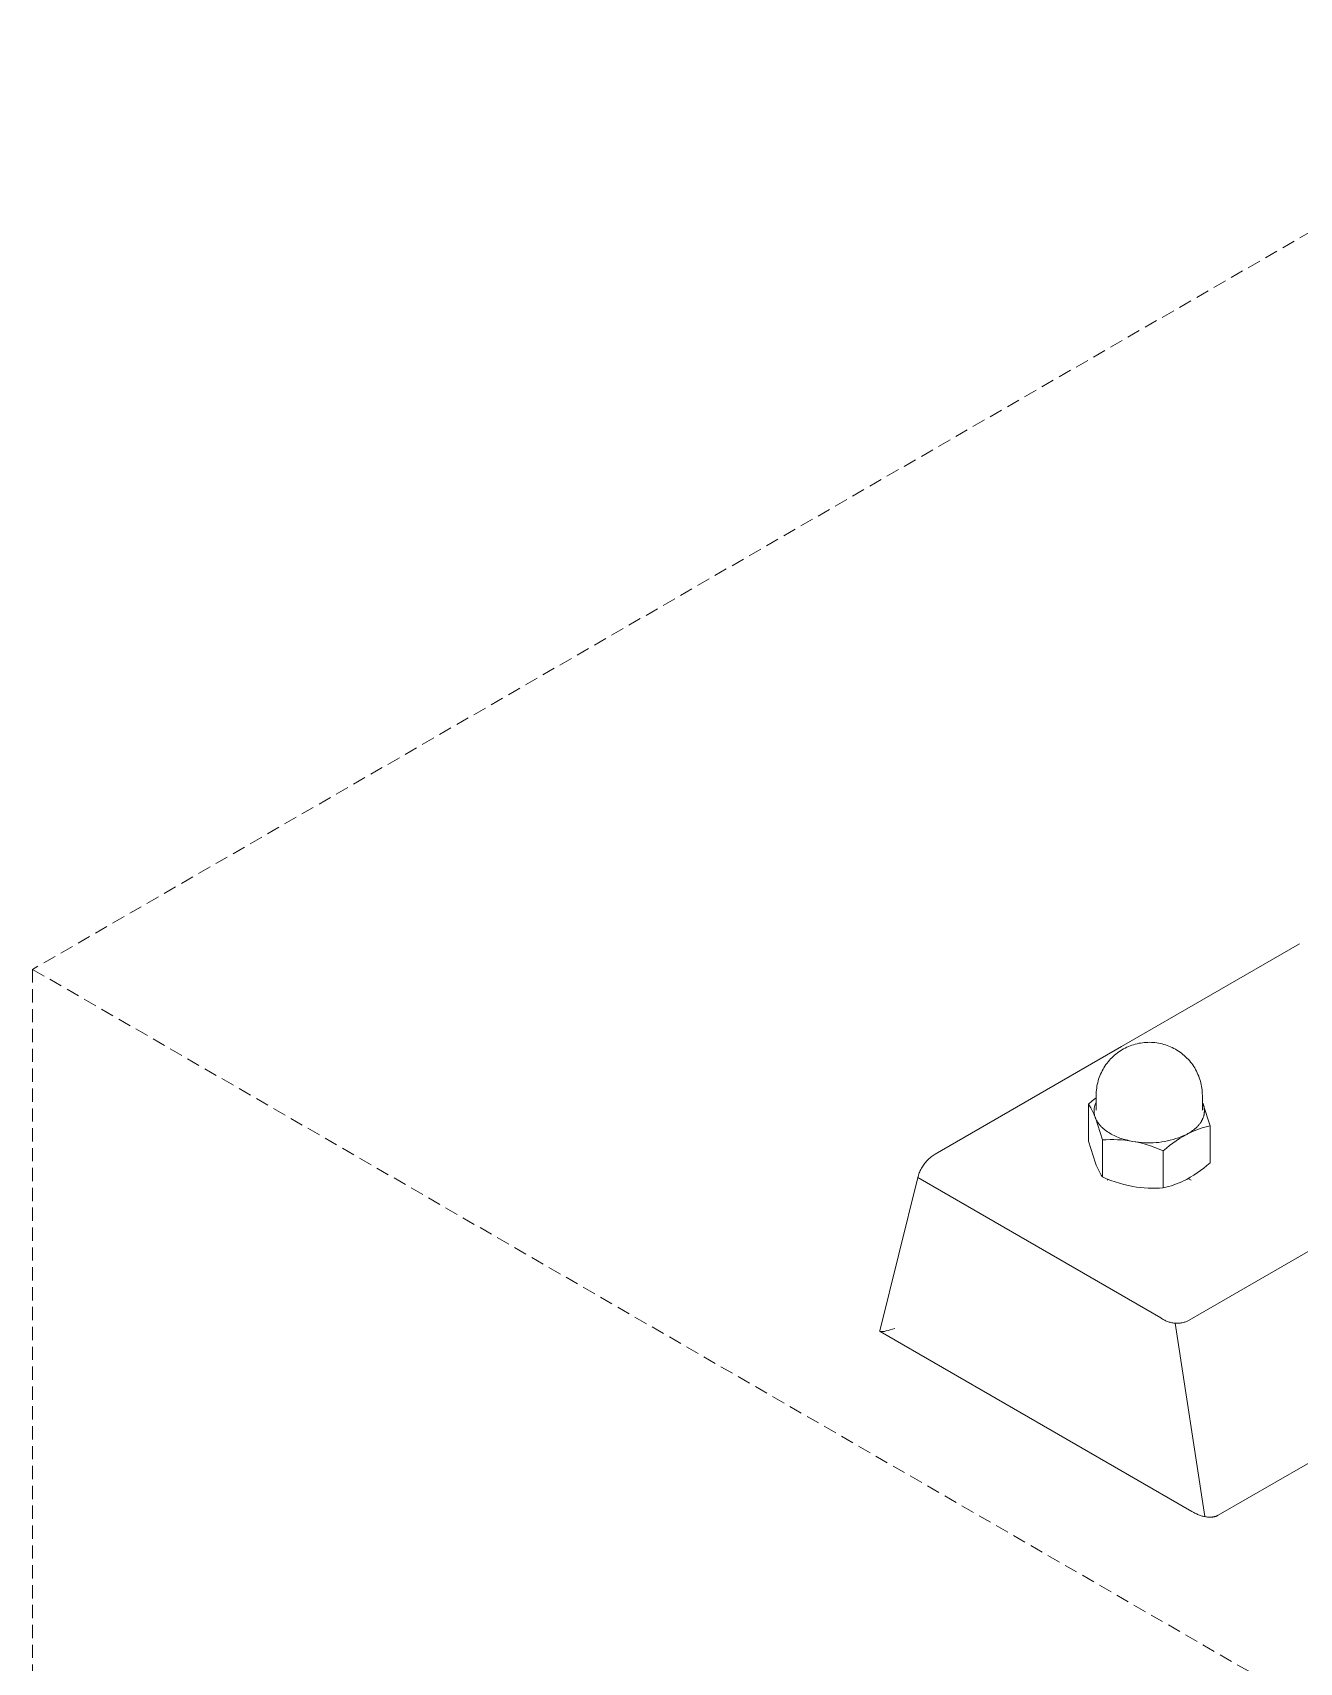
# Model space of a CAD drawing. Header units: millimetres. Extents: x -67 to 4862, y -244 to 3199.
# Drawn here: x 3713.9 to 3835.4, y 955.4 to 1111.6 of the extents above; entities that cross this region are included whole.
import ezdxf

# ---------------------------------------------------------------- set-up
doc = ezdxf.new("R2010")
doc.units = ezdxf.units.MM
doc.linetypes.add('HIDDEN', pattern=[1.905, 1.27, -0.635])
doc.layers.add('ZANO_R', color=7, linetype='Continuous', lineweight=0)
doc.layers.add('ZANO_R_przerywana', color=7, linetype='HIDDEN', lineweight=0)

msp = doc.modelspace()

# ---------------------------------------------------------------- linework, layer by layer
at = {"layer": 'ZANO_R'}
for p, q in [((3818.32, 1014.4), (3835.38, 1024.25)), ((3800.48, 1004.1), (3818.32, 1014.4)), ((3818.67, 1014.26), (3818.83, 1014.34)), ((3818.83, 1014.34), (3818.99, 1014.41)), ((3818.99, 1014.41), (3819.15, 1014.47)), ((3819.15, 1014.47), (3819.31, 1014.53)), ((3819.31, 1014.53), (3819.48, 1014.59)), ((3819.48, 1014.59), (3819.65, 1014.64)), ((3819.65, 1014.64), (3819.82, 1014.68)), ((3819.82, 1014.68), (3819.99, 1014.72)), ((3819.99, 1014.72), (3820.16, 1014.75)), ((3820.16, 1014.75), (3820.33, 1014.77)), ((3820.33, 1014.77), (3820.5, 1014.79)), ((3820.5, 1014.79), (3820.68, 1014.81)), ((3820.68, 1014.81), (3820.85, 1014.81)), ((3820.85, 1014.81), (3821.02, 1014.82)), ((3821.02, 1014.82), (3821.2, 1014.81)), ((3821.2, 1014.81), (3821.37, 1014.8)), ((3821.37, 1014.8), (3821.54, 1014.79)), ((3821.54, 1014.79), (3821.71, 1014.76)), ((3821.71, 1014.76), (3821.88, 1014.74)), ((3821.88, 1014.74), (3822.05, 1014.7)), ((3822.05, 1014.7), (3822.22, 1014.66)), ((3822.22, 1014.66), (3822.39, 1014.62)), ((3822.39, 1014.62), (3822.56, 1014.57)), ((3822.56, 1014.57), (3822.72, 1014.51)), ((3822.72, 1014.51), (3822.88, 1014.45)), ((3822.88, 1014.45), (3823.04, 1014.38)), ((3823.04, 1014.38), (3823.2, 1014.31)), ((3823.2, 1014.31), (3823.35, 1014.23)), ((3816.84, 1012.68), (3816.95, 1012.82)), ((3816.95, 1012.82), (3817.05, 1012.95)), ((3817.05, 1012.95), (3817.17, 1013.09)), ((3817.17, 1013.09), (3817.28, 1013.22)), ((3817.28, 1013.22), (3817.41, 1013.34)), ((3817.41, 1013.34), (3817.53, 1013.46)), ((3817.53, 1013.46), (3817.66, 1013.58)), ((3817.66, 1013.58), (3817.8, 1013.69)), ((3817.8, 1013.69), (3817.93, 1013.8)), ((3817.93, 1013.8), (3818.08, 1013.9)), ((3818.08, 1013.9), (3818.22, 1014)), ((3818.22, 1014), (3818.37, 1014.09)), ((3818.37, 1014.09), (3818.52, 1014.18)), ((3818.52, 1014.18), (3818.67, 1014.26)), ((3823.35, 1014.23), (3823.51, 1014.15)), ((3823.51, 1014.15), (3823.65, 1014.06)), ((3823.65, 1014.06), (3823.8, 1013.97)), ((3823.8, 1013.97), (3823.94, 1013.87)), ((3823.94, 1013.87), (3824.08, 1013.77)), ((3824.08, 1013.77), (3824.22, 1013.66)), ((3824.22, 1013.66), (3824.35, 1013.55)), ((3824.35, 1013.55), (3824.48, 1013.43)), ((3824.48, 1013.43), (3824.6, 1013.31)), ((3824.6, 1013.31), (3824.72, 1013.19)), ((3824.72, 1013.19), (3824.84, 1013.06)), ((3824.84, 1013.06), (3824.95, 1012.92)), ((3824.95, 1012.92), (3825.06, 1012.79)), ((3825.06, 1012.79), (3825.16, 1012.65)), ((3816.09, 1011.11), (3816.14, 1011.28)), ((3816.14, 1011.28), (3816.2, 1011.44)), ((3816.2, 1011.44), (3816.26, 1011.6)), ((3816.26, 1011.6), (3816.33, 1011.77)), ((3816.33, 1011.77), (3816.4, 1011.92)), ((3816.4, 1011.92), (3816.48, 1012.08)), ((3816.48, 1012.08), (3816.56, 1012.23)), ((3816.56, 1012.23), (3816.65, 1012.38)), ((3816.65, 1012.38), (3816.74, 1012.53)), ((3816.74, 1012.53), (3816.84, 1012.68)), ((3825.16, 1012.65), (3825.25, 1012.5)), ((3825.25, 1012.5), (3825.35, 1012.36)), ((3825.35, 1012.36), (3825.43, 1012.21)), ((3825.43, 1012.21), (3825.51, 1012.05)), ((3825.51, 1012.05), (3825.59, 1011.9)), ((3825.59, 1011.9), (3825.66, 1011.74)), ((3825.66, 1011.74), (3825.73, 1011.58)), ((3825.73, 1011.58), (3825.79, 1011.42)), ((3825.79, 1011.42), (3825.84, 1011.26)), ((3825.84, 1011.26), (3825.89, 1011.09)), ((3815.9, 1009.73), (3815.91, 1009.9)), ((3815.9, 1008.31), (3815.9, 1009.73)), ((3815.91, 1010.08), (3815.93, 1010.25)), ((3815.91, 1009.9), (3815.91, 1010.08)), ((3815.93, 1010.25), (3815.95, 1010.43)), ((3815.95, 1010.43), (3815.98, 1010.6)), ((3815.98, 1010.6), (3816.01, 1010.77)), ((3816.01, 1010.77), (3816.05, 1010.94)), ((3816.05, 1010.94), (3816.09, 1011.11)), ((3825.89, 1011.09), (3825.93, 1010.92)), ((3825.93, 1010.92), (3825.97, 1010.76)), ((3825.97, 1010.76), (3826, 1010.59)), ((3826, 1010.59), (3826.03, 1010.42)), ((3826.03, 1010.42), (3826.05, 1010.25)), ((3826.05, 1010.25), (3826.06, 1010.07)), ((3826.06, 1010.07), (3826.07, 1009.9)), ((3826.07, 1009.9), (3826.08, 1009.73)), ((3826.08, 1009.73), (3826.08, 1008.31)), ((3815.16, 1008.9), (3815.52, 1009.2)), ((3815.27, 1008.72), (3815.16, 1008.9)), ((3815.16, 1005.35), (3815.16, 1008.9)), ((3815.38, 1008.53), (3815.27, 1008.72)), ((3815.48, 1008.34), (3815.38, 1008.53)), ((3815.58, 1008.15), (3815.48, 1008.34)), ((3815.52, 1009.2), (3815.9, 1009.5)), ((3815.67, 1007.96), (3815.58, 1008.15)), ((3815.71, 1008.42), (3815.7, 1008.36)), ((3815.7, 1008.36), (3815.7, 1008.29)), ((3815.7, 1008.29), (3815.7, 1008.23)), ((3815.7, 1008.23), (3815.7, 1008.17)), ((3815.7, 1008.17), (3815.7, 1008.11)), ((3815.7, 1008.11), (3815.71, 1008.04)), ((3815.72, 1008.48), (3815.71, 1008.42)), ((3815.74, 1008.6), (3815.72, 1008.54)), ((3815.72, 1008.54), (3815.72, 1008.48)), ((3815.75, 1008.66), (3815.74, 1008.6)), ((3815.77, 1008.72), (3815.75, 1008.66)), ((3815.78, 1008.78), (3815.77, 1008.72)), ((3815.8, 1008.84), (3815.78, 1008.78)), ((3815.82, 1008.9), (3815.8, 1008.84)), ((3815.85, 1008.96), (3815.82, 1008.9)), ((3815.87, 1009.02), (3815.85, 1008.96)), ((3815.9, 1009.07), (3815.87, 1009.02)), ((3826.08, 1009.09), (3826.13, 1008.95)), ((3826.1, 1009.02), (3826.08, 1009.07)), ((3826.13, 1008.96), (3826.1, 1009.02)), ((3826.15, 1008.91), (3826.13, 1008.96)), ((3826.17, 1008.86), (3826.15, 1008.91)), ((3826.17, 1008.86), (3826.82, 1006.8)), ((3826.18, 1008.81), (3826.17, 1008.86)), ((3826.2, 1008.76), (3826.18, 1008.81)), ((3826.21, 1008.72), (3826.2, 1008.76)), ((3826.23, 1008.67), (3826.21, 1008.72)), ((3826.24, 1008.62), (3826.23, 1008.67)), ((3826.25, 1008.57), (3826.24, 1008.62)), ((3826.26, 1008.52), (3826.25, 1008.57)), ((3826.26, 1008.47), (3826.26, 1008.52)), ((3826.27, 1008.43), (3826.26, 1008.47)), ((3826.27, 1008.38), (3826.27, 1008.43)), ((3826.28, 1008.33), (3826.27, 1008.38)), ((3826.27, 1008.08), (3826.28, 1008.13)), ((3826.27, 1008.03), (3826.27, 1008.08)), ((3826.28, 1008.28), (3826.28, 1008.33)), ((3826.28, 1008.23), (3826.28, 1008.28)), ((3826.28, 1008.18), (3826.28, 1008.23)), ((3826.28, 1008.13), (3826.28, 1008.18)), ((3815.75, 1007.76), (3815.67, 1007.96)), ((3815.71, 1008.04), (3815.72, 1007.98)), ((3815.72, 1007.98), (3815.73, 1007.92)), ((3815.73, 1007.92), (3815.74, 1007.86)), ((3815.74, 1007.86), (3815.75, 1007.8)), ((3815.75, 1007.8), (3815.77, 1007.74)), ((3815.83, 1007.56), (3815.75, 1007.76)), ((3815.77, 1007.74), (3815.79, 1007.68)), ((3815.79, 1007.68), (3815.81, 1007.62)), ((3815.81, 1007.62), (3815.83, 1007.56)), ((3816.5, 1005.46), (3815.83, 1007.56)), ((3815.83, 1007.56), (3815.85, 1007.52)), ((3815.85, 1007.52), (3815.87, 1007.47)), ((3815.87, 1007.47), (3815.89, 1007.42)), ((3815.89, 1007.42), (3815.91, 1007.38)), ((3815.91, 1007.38), (3815.94, 1007.33)), ((3815.94, 1007.33), (3815.96, 1007.28)), ((3815.96, 1007.28), (3815.99, 1007.24)), ((3815.99, 1007.24), (3816.02, 1007.19)), ((3816.02, 1007.19), (3816.05, 1007.14)), ((3816.05, 1007.14), (3816.08, 1007.1)), ((3816.08, 1007.1), (3816.11, 1007.05)), ((3816.11, 1007.05), (3816.14, 1007.01)), ((3816.14, 1007.01), (3816.18, 1006.96)), ((3816.18, 1006.96), (3816.22, 1006.92)), ((3816.22, 1006.92), (3816.25, 1006.87)), ((3816.25, 1006.87), (3816.29, 1006.83)), ((3816.29, 1006.83), (3816.34, 1006.78)), ((3816.34, 1006.78), (3816.38, 1006.74)), ((3816.38, 1006.74), (3816.42, 1006.69)), ((3816.42, 1006.69), (3816.47, 1006.65)), ((3816.47, 1006.65), (3816.51, 1006.61)), ((3816.51, 1006.61), (3816.56, 1006.56)), ((3816.56, 1006.56), (3816.61, 1006.52)), ((3816.61, 1006.52), (3816.66, 1006.48)), ((3825.25, 1006.43), (3825.35, 1006.51)), ((3825.35, 1006.51), (3825.4, 1006.55)), ((3825.4, 1006.55), (3825.45, 1006.59)), ((3825.45, 1006.59), (3825.5, 1006.63)), ((3825.5, 1006.63), (3825.54, 1006.68)), ((3825.54, 1006.68), (3825.58, 1006.72)), ((3825.8, 1006.52), (3825.55, 1006.43)), ((3825.58, 1006.72), (3825.63, 1006.76)), ((3825.63, 1006.76), (3825.67, 1006.81)), ((3825.67, 1006.81), (3825.71, 1006.85)), ((3825.71, 1006.85), (3825.75, 1006.9)), ((3825.75, 1006.9), (3825.79, 1006.95)), ((3825.79, 1006.95), (3825.82, 1006.99)), ((3826.05, 1006.6), (3825.8, 1006.52)), ((3825.82, 1006.99), (3825.86, 1007.04)), ((3825.86, 1007.04), (3825.89, 1007.09)), ((3825.89, 1007.09), (3825.92, 1007.13)), ((3825.92, 1007.13), (3825.96, 1007.18)), ((3825.96, 1007.18), (3825.99, 1007.23)), ((3825.99, 1007.23), (3826.01, 1007.28)), ((3826.01, 1007.28), (3826.04, 1007.33)), ((3826.04, 1007.33), (3826.07, 1007.38)), ((3826.31, 1006.68), (3826.05, 1006.6)), ((3826.07, 1007.38), (3826.09, 1007.42)), ((3826.09, 1007.42), (3826.11, 1007.47)), ((3826.11, 1007.47), (3826.13, 1007.52)), ((3826.13, 1007.52), (3826.15, 1007.57)), ((3826.15, 1007.57), (3826.17, 1007.62)), ((3826.17, 1007.62), (3826.19, 1007.67)), ((3826.19, 1007.67), (3826.21, 1007.72)), ((3826.21, 1007.72), (3826.22, 1007.77)), ((3826.22, 1007.77), (3826.23, 1007.82)), ((3826.23, 1007.82), (3826.24, 1007.87)), ((3826.24, 1007.87), (3826.25, 1007.92)), ((3826.25, 1007.92), (3826.26, 1007.97)), ((3826.26, 1007.97), (3826.27, 1008.03)), ((3826.56, 1006.74), (3826.31, 1006.68)), ((3826.82, 1006.8), (3826.56, 1006.74)), ((3826.82, 1003.25), (3826.82, 1006.8)), ((3815.83, 1003.24), (3815.16, 1005.35)), ((3816.87, 1005.48), (3816.5, 1005.46)), ((3816.5, 1005.46), (3816.5, 1001.91)), ((3816.66, 1006.48), (3816.76, 1006.4)), ((3816.76, 1006.4), (3816.87, 1006.32)), ((3816.87, 1006.32), (3816.98, 1006.24)), ((3817.23, 1005.49), (3816.87, 1005.48)), ((3816.98, 1006.24), (3817.1, 1006.16)), ((3817.1, 1006.16), (3817.22, 1006.09)), ((3817.22, 1006.09), (3817.35, 1006.02)), ((3817.6, 1005.49), (3817.23, 1005.49)), ((3817.35, 1006.02), (3817.48, 1005.95)), ((3817.48, 1005.95), (3817.62, 1005.88)), ((3817.96, 1005.48), (3817.6, 1005.49)), ((3817.62, 1005.88), (3817.75, 1005.82)), ((3817.75, 1005.82), (3817.89, 1005.76)), ((3817.89, 1005.76), (3818.04, 1005.7)), ((3818.33, 1005.45), (3817.96, 1005.48)), ((3818.04, 1005.7), (3818.18, 1005.64)), ((3818.18, 1005.64), (3818.33, 1005.59)), ((3818.33, 1005.59), (3818.48, 1005.54)), ((3818.69, 1005.42), (3818.33, 1005.45)), ((3818.48, 1005.54), (3818.64, 1005.5)), ((3818.64, 1005.5), (3818.79, 1005.46)), ((3819.06, 1005.37), (3818.69, 1005.42)), ((3818.79, 1005.46), (3818.95, 1005.42)), ((3818.95, 1005.42), (3819.1, 1005.38)), ((3819.42, 1005.32), (3819.06, 1005.37)), ((3819.1, 1005.38), (3819.26, 1005.35)), ((3819.26, 1005.35), (3819.42, 1005.32)), ((3819.85, 1005.23), (3819.42, 1005.32)), ((3819.42, 1005.32), (3819.69, 1005.27)), ((3819.69, 1005.27), (3819.97, 1005.23)), ((3820.27, 1005.13), (3819.85, 1005.23)), ((3819.97, 1005.23), (3820.24, 1005.2)), ((3820.24, 1005.2), (3820.52, 1005.18)), ((3820.69, 1005.01), (3820.27, 1005.13)), ((3820.52, 1005.18), (3820.8, 1005.17)), ((3821.11, 1004.88), (3820.69, 1005.01)), ((3820.8, 1005.17), (3821.08, 1005.17)), ((3821.08, 1005.17), (3821.36, 1005.18)), ((3821.36, 1005.18), (3821.64, 1005.2)), ((3821.64, 1005.2), (3821.91, 1005.22)), ((3821.91, 1005.22), (3822.19, 1005.26)), ((3822.19, 1005.26), (3822.46, 1005.3)), ((3822.46, 1005.3), (3822.74, 1005.36)), ((3822.74, 1005.36), (3823.01, 1005.42)), ((3823.25, 1005.14), (3822.94, 1004.91)), ((3823.01, 1005.42), (3823.28, 1005.49)), ((3823.57, 1005.37), (3823.25, 1005.14)), ((3823.28, 1005.49), (3823.54, 1005.58)), ((3823.54, 1005.58), (3823.81, 1005.67)), ((3823.9, 1005.59), (3823.57, 1005.37)), ((3823.81, 1005.67), (3824.07, 1005.77)), ((3824.24, 1005.79), (3823.9, 1005.59)), ((3824.07, 1005.77), (3824.32, 1005.87)), ((3824.58, 1005.99), (3824.24, 1005.79)), ((3824.32, 1005.87), (3824.58, 1005.99)), ((3824.81, 1006.11), (3824.58, 1005.99)), ((3824.58, 1005.99), (3824.7, 1006.06)), ((3824.7, 1006.06), (3824.82, 1006.12)), ((3825.06, 1006.22), (3824.81, 1006.11)), ((3824.82, 1006.12), (3824.93, 1006.2)), ((3824.93, 1006.2), (3825.04, 1006.27)), ((3825.04, 1006.27), (3825.15, 1006.35)), ((3825.3, 1006.33), (3825.06, 1006.22)), ((3825.15, 1006.35), (3825.25, 1006.43)), ((3825.55, 1006.43), (3825.3, 1006.33)), ((3799.56, 1003.33), (3799.64, 1003.42)), ((3799.64, 1003.42), (3799.72, 1003.51)), ((3799.72, 1003.51), (3799.81, 1003.59)), ((3799.81, 1003.59), (3799.9, 1003.68)), ((3799.9, 1003.68), (3799.99, 1003.75)), ((3799.99, 1003.75), (3800.08, 1003.83)), ((3800.08, 1003.83), (3800.18, 1003.9)), ((3800.18, 1003.9), (3800.28, 1003.97)), ((3800.28, 1003.97), (3800.38, 1004.04)), ((3800.38, 1004.04), (3800.48, 1004.1)), ((3821.52, 1004.73), (3821.11, 1004.88)), ((3821.93, 1004.58), (3821.52, 1004.73)), ((3822.33, 1004.41), (3821.93, 1004.58)), ((3822.63, 1004.66), (3822.33, 1004.41)), ((3822.33, 1000.86), (3822.33, 1004.41)), ((3822.94, 1004.91), (3822.63, 1004.66)), ((3795.16, 987.15), (3798.8, 1001.84)), ((3798.8, 1001.84), (3798.83, 1001.96)), ((3822.1, 988.38), (3798.8, 1001.84)), ((3798.83, 1001.96), (3798.86, 1002.07)), ((3798.86, 1002.07), (3798.9, 1002.19)), ((3798.9, 1002.19), (3798.94, 1002.3)), ((3798.94, 1002.3), (3798.99, 1002.41)), ((3798.99, 1002.41), (3799.04, 1002.52)), ((3799.04, 1002.52), (3799.09, 1002.63)), ((3799.09, 1002.63), (3799.15, 1002.74)), ((3799.15, 1002.74), (3799.21, 1002.84)), ((3799.21, 1002.84), (3799.27, 1002.94)), ((3799.27, 1002.94), (3799.34, 1003.04)), ((3799.34, 1003.04), (3799.41, 1003.14)), ((3799.41, 1003.14), (3799.48, 1003.24)), ((3799.48, 1003.24), (3799.56, 1003.33)), ((3815.91, 1003.04), (3815.83, 1003.24)), ((3815.99, 1002.85), (3815.91, 1003.04)), ((3816.08, 1002.65), (3815.99, 1002.85)), ((3816.18, 1002.46), (3816.08, 1002.65)), ((3816.28, 1002.27), (3816.18, 1002.46)), ((3816.39, 1002.09), (3816.28, 1002.27)), ((3816.5, 1001.91), (3816.39, 1002.09)), ((3816.5, 1001.91), (3816.9, 1001.74)), ((3824.58, 1001.67), (3824.92, 1001.87)), ((3824.92, 1001.87), (3825.25, 1002.07)), ((3825.25, 1002.07), (3825.58, 1002.29)), ((3825.58, 1002.29), (3825.9, 1002.51)), ((3825.9, 1002.51), (3826.22, 1002.75)), ((3826.22, 1002.75), (3826.52, 1003)), ((3826.52, 1003), (3826.82, 1003.25)), ((3816.9, 1001.74), (3817.31, 1001.58)), ((3817.09, 1001.67), (3816.96, 1001.59)), ((3817.31, 1001.58), (3817.72, 1001.44)), ((3817.72, 1001.44), (3818.14, 1001.31)), ((3818.14, 1001.31), (3818.56, 1001.19)), ((3818.56, 1001.19), (3818.99, 1001.09)), ((3818.99, 1001.09), (3819.42, 1001)), ((3819.42, 1001), (3819.78, 1000.94)), ((3819.78, 1000.94), (3820.14, 1000.89)), ((3820.14, 1000.89), (3820.51, 1000.86)), ((3820.51, 1000.86), (3820.87, 1000.84)), ((3820.87, 1000.84), (3821.24, 1000.83)), ((3821.24, 1000.83), (3821.6, 1000.83)), ((3821.6, 1000.83), (3821.97, 1000.84)), ((3821.97, 1000.84), (3822.33, 1000.86)), ((3822.33, 1000.86), (3822.59, 1000.92)), ((3822.59, 1000.92), (3822.85, 1000.98)), ((3822.85, 1000.98), (3823.11, 1001.06)), ((3823.11, 1001.06), (3823.36, 1001.14)), ((3823.36, 1001.14), (3823.61, 1001.23)), ((3823.61, 1001.23), (3823.86, 1001.33)), ((3823.86, 1001.33), (3824.1, 1001.43)), ((3824.1, 1001.43), (3824.34, 1001.55)), ((3824.34, 1001.55), (3824.58, 1001.67)), ((3824.73, 1001.75), (3825.02, 1001.59)), ((3842.43, 998.35), (3824.59, 988.05)), ((3822.16, 988.34), (3822.09, 988.39)), ((3822.24, 988.29), (3822.16, 988.34)), ((3822.31, 988.24), (3822.24, 988.29)), ((3822.39, 988.2), (3822.31, 988.24)), ((3822.47, 988.16), (3822.39, 988.2)), ((3822.56, 988.12), (3822.47, 988.16)), ((3822.64, 988.08), (3822.56, 988.12)), ((3822.72, 988.05), (3822.64, 988.08)), ((3822.81, 988.02), (3822.72, 988.05)), ((3822.9, 987.99), (3822.81, 988.02)), ((3822.98, 987.97), (3822.9, 987.99)), ((3823.07, 987.95), (3822.98, 987.97)), ((3823.16, 987.93), (3823.07, 987.95)), ((3823.25, 987.91), (3823.16, 987.93)), ((3823.34, 987.9), (3823.25, 987.91)), ((3823.43, 987.89), (3823.34, 987.9)), ((3823.52, 987.89), (3823.43, 987.89)), ((3823.47, 987.88), (3826.33, 969.33)), ((3823.61, 987.88), (3823.52, 987.89)), ((3823.7, 987.88), (3823.61, 987.88)), ((3823.79, 987.89), (3823.7, 987.88)), ((3823.88, 987.89), (3823.79, 987.89)), ((3823.97, 987.9), (3823.88, 987.89)), ((3824.06, 987.91), (3823.97, 987.9)), ((3824.15, 987.93), (3824.06, 987.91)), ((3824.24, 987.95), (3824.15, 987.93)), ((3824.33, 987.97), (3824.24, 987.95)), ((3824.41, 987.99), (3824.33, 987.97)), ((3824.5, 988.02), (3824.41, 987.99)), ((3824.59, 988.05), (3824.5, 988.02)), ((3795.16, 987.15), (3795.16, 987.15)), ((3795.16, 987.15), (3795.16, 987.15)), ((3795.16, 987.15), (3795.16, 987.14)), ((3795.16, 987.15), (3795.16, 987.15)), ((3795.16, 987.15), (3795.16, 987.15)), ((3795.16, 987.15), (3795.16, 987.14)), ((3795.16, 987.14), (3795.16, 987.14)), ((3795.16, 987.14), (3795.16, 987.14)), ((3795.16, 987.14), (3795.16, 987.14)), ((3795.16, 987.14), (3795.16, 987.14)), ((3795.16, 987.14), (3795.16, 987.13)), ((3795.16, 987.14), (3795.16, 987.14)), ((3795.16, 987.14), (3795.16, 987.14)), ((3795.16, 987.14), (3795.16, 987.14)), ((3795.16, 987.14), (3795.16, 987.14)), ((3795.16, 987.14), (3795.16, 987.13)), ((3795.16, 987.13), (3795.16, 987.13)), ((3795.16, 987.13), (3795.16, 987.13)), ((3795.16, 987.13), (3795.16, 987.13)), ((3795.16, 987.13), (3795.16, 987.13)), ((3795.16, 987.13), (3795.16, 987.13)), ((3795.16, 987.13), (3795.16, 987.13)), ((3795.16, 987.13), (3795.16, 987.13)), ((3795.16, 987.13), (3795.16, 987.13)), ((3795.16, 987.13), (3795.16, 987.12)), ((3795.16, 987.13), (3795.16, 987.13)), ((3795.16, 987.13), (3795.16, 987.13)), ((3795.16, 987.13), (3795.16, 987.13)), ((3795.16, 987.13), (3795.16, 987.13)), ((3795.16, 987.13), (3795.16, 987.13)), ((3795.16, 987.13), (3795.16, 987.13)), ((3795.16, 987.13), (3795.16, 987.13)), ((3795.16, 987.13), (3795.16, 987.13)), ((3795.16, 987.13), (3795.16, 987.12)), ((3795.16, 987.12), (3795.16, 987.12)), ((3795.16, 987.12), (3795.16, 987.12)), ((3795.16, 987.12), (3795.16, 987.12)), ((3795.16, 987.12), (3795.16, 987.12)), ((3795.16, 987.12), (3795.16, 987.12)), ((3795.16, 987.12), (3795.16, 987.12)), ((3795.16, 987.12), (3795.16, 987.12)), ((3795.16, 987.12), (3795.16, 987.12)), ((3795.16, 987.12), (3795.16, 987.11)), ((3795.16, 987.12), (3795.16, 987.12)), ((3795.16, 987.12), (3795.16, 987.12)), ((3795.16, 987.12), (3795.16, 987.12)), ((3795.16, 987.12), (3795.16, 987.12)), ((3795.16, 987.12), (3795.16, 987.12)), ((3795.16, 987.12), (3795.16, 987.12)), ((3795.16, 987.12), (3795.16, 987.12)), ((3795.16, 987.12), (3795.16, 987.12)), ((3795.16, 987.12), (3795.16, 987.11)), ((3795.16, 987.11), (3795.16, 987.11)), ((3795.16, 987.11), (3795.17, 987.11)), ((3795.16, 987.11), (3795.16, 987.11)), ((3795.16, 987.11), (3795.17, 987.11)), ((3795.17, 987.11), (3795.17, 987.11)), ((3795.17, 987.11), (3795.17, 987.11)), ((3795.17, 987.11), (3795.17, 987.11)), ((3795.17, 987.11), (3795.17, 987.11)), ((3795.17, 987.11), (3795.17, 987.11)), ((3795.17, 987.11), (3795.17, 987.11)), ((3795.17, 987.11), (3795.17, 987.11)), ((3795.17, 987.11), (3795.17, 987.1)), ((3795.17, 987.11), (3795.17, 987.11)), ((3795.17, 987.11), (3795.17, 987.11)), ((3795.17, 987.11), (3795.17, 987.11)), ((3795.17, 987.11), (3795.17, 987.11)), ((3795.17, 987.11), (3795.17, 987.11)), ((3795.17, 987.11), (3795.17, 987.11)), ((3795.17, 987.11), (3795.17, 987.11)), ((3795.17, 987.11), (3795.17, 987.1)), ((3795.17, 987.1), (3795.17, 987.1)), ((3795.17, 987.1), (3795.17, 987.1)), ((3795.17, 987.1), (3795.17, 987.1)), ((3795.17, 987.1), (3795.17, 987.1)), ((3795.17, 987.1), (3795.18, 987.1)), ((3795.17, 987.1), (3795.17, 987.1)), ((3795.17, 987.1), (3795.17, 987.1)), ((3795.17, 987.1), (3795.17, 987.1)), ((3795.17, 987.1), (3795.17, 987.1)), ((3795.17, 987.1), (3795.18, 987.1)), ((3795.18, 987.1), (3795.18, 987.1)), ((3795.18, 987.1), (3795.18, 987.1)), ((3795.18, 987.1), (3795.18, 987.1)), ((3795.18, 987.1), (3795.18, 987.1)), ((3795.18, 987.1), (3795.18, 987.09)), ((3795.18, 987.1), (3795.18, 987.1)), ((3795.18, 987.1), (3795.18, 987.1)), ((3795.18, 987.1), (3795.18, 987.1)), ((3795.18, 987.1), (3795.18, 987.1)), ((3795.18, 987.1), (3795.18, 987.09)), ((3795.18, 987.09), (3795.18, 987.09)), ((3795.18, 987.09), (3795.18, 987.09)), ((3795.18, 987.09), (3795.18, 987.09)), ((3795.18, 987.09), (3795.19, 987.09)), ((3795.18, 987.09), (3795.18, 987.09)), ((3795.18, 987.09), (3795.18, 987.09)), ((3795.18, 987.09), (3795.18, 987.09)), ((3795.18, 987.09), (3795.19, 987.09)), ((3795.19, 987.09), (3795.19, 987.09)), ((3795.19, 987.09), (3795.19, 987.09)), ((3795.19, 987.09), (3795.19, 987.09)), ((3795.19, 987.09), (3795.19, 987.09)), ((3795.19, 987.09), (3795.19, 987.09)), ((3795.19, 987.09), (3795.2, 987.09)), ((3825.06, 969.84), (3795.19, 987.09)), ((3795.19, 987.09), (3795.19, 987.09)), ((3795.19, 987.09), (3795.19, 987.09)), ((3795.19, 987.09), (3795.19, 987.09)), ((3795.19, 987.09), (3795.19, 987.09)), ((3795.19, 987.09), (3795.19, 987.09)), ((3795.19, 987.09), (3795.2, 987.09)), ((3795.2, 987.09), (3795.2, 987.08)), ((3795.2, 987.09), (3795.2, 987.08)), ((3795.2, 987.08), (3795.2, 987.08)), ((3795.2, 987.08), (3795.21, 987.08)), ((3795.2, 987.08), (3795.2, 987.08)), ((3795.2, 987.08), (3795.21, 987.08)), ((3795.21, 987.08), (3795.21, 987.08)), ((3795.21, 987.08), (3795.21, 987.08)), ((3795.21, 987.08), (3795.22, 987.08)), ((3795.21, 987.08), (3795.21, 987.08)), ((3795.21, 987.08), (3795.21, 987.08)), ((3795.21, 987.08), (3795.22, 987.08)), ((3795.22, 987.08), (3795.22, 987.08)), ((3795.22, 987.08), (3795.23, 987.08)), ((3795.22, 987.08), (3795.22, 987.08)), ((3795.22, 987.08), (3795.23, 987.08)), ((3795.23, 987.08), (3795.23, 987.08)), ((3795.23, 987.08), (3795.24, 987.07)), ((3795.23, 987.08), (3795.23, 987.08)), ((3795.23, 987.08), (3795.24, 987.07)), ((3795.24, 987.07), (3795.25, 987.07)), ((3795.24, 987.07), (3795.25, 987.07)), ((3795.25, 987.07), (3795.26, 987.07)), ((3795.25, 987.07), (3795.26, 987.07)), ((3795.26, 987.07), (3795.27, 987.07)), ((3795.26, 987.07), (3795.27, 987.07)), ((3795.27, 987.07), (3795.28, 987.07)), ((3795.27, 987.07), (3795.28, 987.07)), ((3795.28, 987.07), (3795.29, 987.07)), ((3795.28, 987.07), (3795.29, 987.07)), ((3795.29, 987.07), (3795.3, 987.07)), ((3795.29, 987.07), (3795.3, 987.07)), ((3795.3, 987.07), (3795.31, 987.07)), ((3795.3, 987.07), (3795.31, 987.07)), ((3795.31, 987.07), (3795.34, 987.07)), ((3795.31, 987.07), (3795.34, 987.07)), ((3795.34, 987.07), (3795.36, 987.07)), ((3795.34, 987.07), (3795.36, 987.07)), ((3795.36, 987.07), (3795.39, 987.07)), ((3795.36, 987.07), (3795.39, 987.07)), ((3795.39, 987.07), (3795.42, 987.08)), ((3795.39, 987.07), (3795.42, 987.08)), ((3795.42, 987.08), (3795.45, 987.08)), ((3795.42, 987.08), (3795.45, 987.08)), ((3795.45, 987.08), (3795.52, 987.09)), ((3795.45, 987.08), (3795.52, 987.09)), ((3795.52, 987.09), (3795.6, 987.1)), ((3795.52, 987.09), (3795.6, 987.1)), ((3795.6, 987.1), (3795.68, 987.12)), ((3795.6, 987.1), (3795.68, 987.12)), ((3795.68, 987.12), (3795.76, 987.14)), ((3795.68, 987.12), (3795.76, 987.14)), ((3795.76, 987.14), (3795.95, 987.18)), ((3795.76, 987.14), (3795.95, 987.18)), ((3795.95, 987.18), (3796.15, 987.24)), ((3795.95, 987.18), (3796.15, 987.24)), ((3796.15, 987.24), (3796.6, 987.38)), ((3796.15, 987.24), (3796.6, 987.38)), ((3845.45, 979.77), (3827.61, 969.47)), ((3825.06, 969.84), (3825.19, 969.77)), ((3825.19, 969.77), (3825.28, 969.72)), ((3825.28, 969.72), (3825.37, 969.68)), ((3825.37, 969.68), (3825.45, 969.63)), ((3825.45, 969.63), (3825.54, 969.59)), ((3825.54, 969.59), (3825.63, 969.55)), ((3825.63, 969.55), (3825.72, 969.51)), ((3825.72, 969.51), (3825.81, 969.48)), ((3825.81, 969.48), (3825.89, 969.45)), ((3825.89, 969.45), (3825.98, 969.42)), ((3825.98, 969.42), (3826.06, 969.39)), ((3826.06, 969.39), (3826.14, 969.37)), ((3826.14, 969.37), (3826.23, 969.35)), ((3826.23, 969.35), (3826.32, 969.33)), ((3826.32, 969.33), (3826.4, 969.31)), ((3826.4, 969.31), (3826.49, 969.3)), ((3826.49, 969.3), (3826.56, 969.29)), ((3826.56, 969.29), (3826.64, 969.28)), ((3826.64, 969.28), (3826.72, 969.28)), ((3826.72, 969.28), (3826.76, 969.28)), ((3826.76, 969.28), (3826.79, 969.28)), ((3826.79, 969.28), (3826.83, 969.28)), ((3826.83, 969.28), (3826.87, 969.28)), ((3826.87, 969.28), (3826.91, 969.28)), ((3826.91, 969.28), (3826.95, 969.28)), ((3826.95, 969.28), (3826.99, 969.28)), ((3826.99, 969.28), (3827.02, 969.29)), ((3827.02, 969.29), (3827.06, 969.29)), ((3827.06, 969.29), (3827.1, 969.3)), ((3827.1, 969.3), (3827.13, 969.3)), ((3827.13, 969.3), (3827.17, 969.31)), ((3827.17, 969.31), (3827.2, 969.32)), ((3827.2, 969.32), (3827.23, 969.32)), ((3827.23, 969.32), (3827.27, 969.33)), ((3827.27, 969.33), (3827.3, 969.34)), ((3827.3, 969.34), (3827.33, 969.35)), ((3827.33, 969.35), (3827.36, 969.36)), ((3827.36, 969.36), (3827.39, 969.37)), ((3827.39, 969.37), (3827.43, 969.39)), ((3827.43, 969.39), (3827.46, 969.4)), ((3827.46, 969.4), (3827.49, 969.41)), ((3827.49, 969.41), (3827.52, 969.43)), ((3827.52, 969.43), (3827.55, 969.44)), ((3827.55, 969.44), (3827.58, 969.46)), ((3827.58, 969.46), (3827.61, 969.47))]:
    msp.add_line(p, q, dxfattribs=at)
at = {"layer": 'ZANO_R_przerywana'}
for p, q in [((3869.53, 1111.64), (3713.94, 1021.81)), ((3713.94, 822.43), (3713.94, 1021.81)), ((3713.94, 1021.81), (3886.6, 922.12)), ((3713.94, 822.43), (3713.94, 1021.81))]:
    msp.add_line(p, q, dxfattribs=at)

doc.saveas('drawing.dxf')
